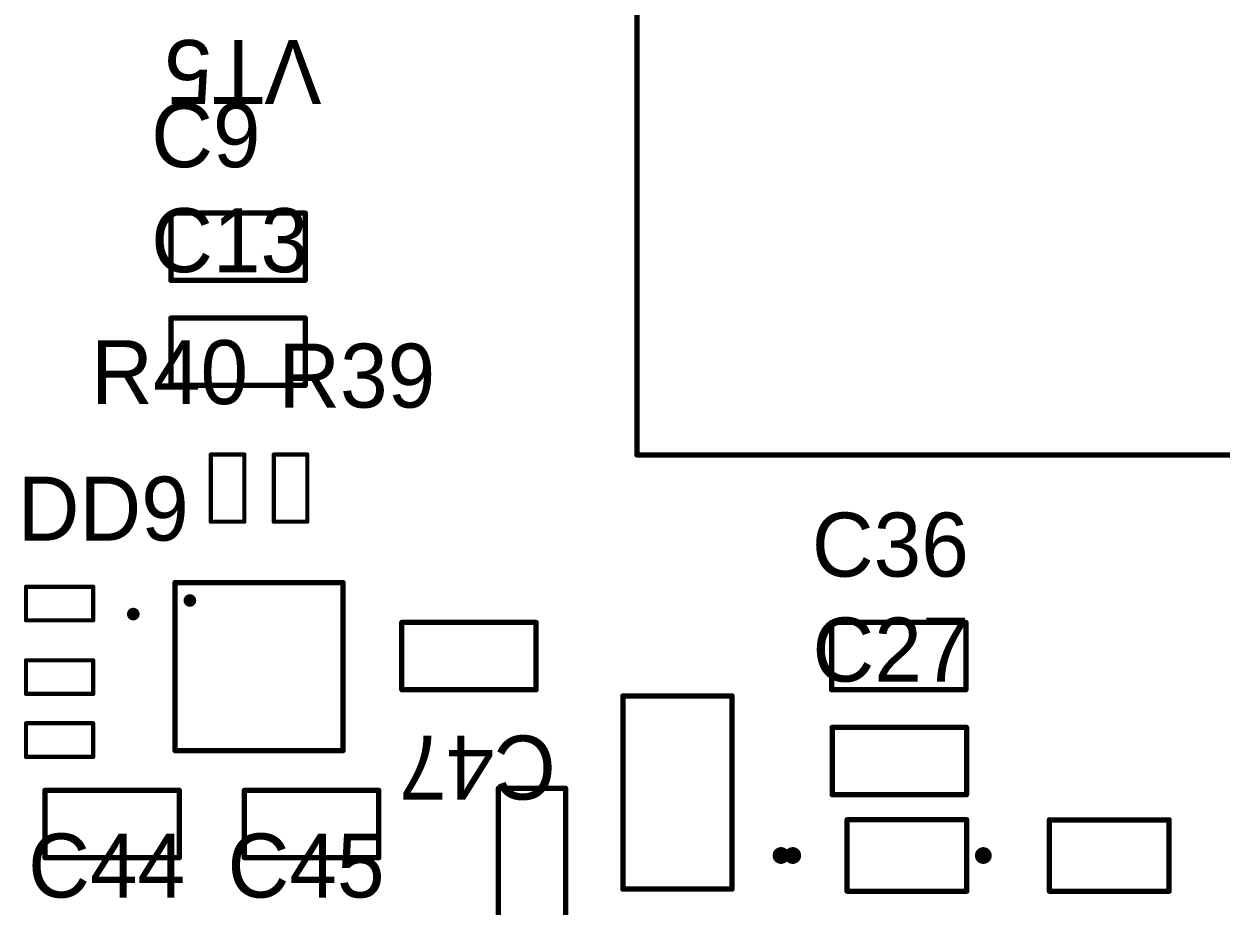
# Model space of a CAD drawing. Extents: x 3177 to 3597, y 105 to 402.
# Drawn here: x 3313.66 to 3342.17, y 302.86 to 323.87 of the extents above; entities that cross this region are included whole.
import ezdxf

# ---------------------------------------------------------------- set-up
doc = ezdxf.new("R2010")
doc.units = 0
doc.header["$MEASUREMENT"] = 0
doc.layers.get('0').update_dxf_attribs({"linetype": 'CONTINUOUS'})
for name, color, linetype in [('KeepOutLayer', 6, 'CONTINUOUS'), ('Mechanical13', 56, 'CONTINUOUS'), ('TopOverlay', 2, 'CONTINUOUS')]:
    doc.layers.add(name, color=color, linetype=linetype)

# ---------------------------------------------------------------- blocks, each defined once
blk = doc.blocks.new('CAP3216X125N_9')
at = {"layer": 'Mechanical13', "const_width": 0.127}
for points in [[(-1.6, -0.8), (-1.6, 0.8)], [(-1.6, 0.8), (1.6, 0.8)], [(1.6, -0.8), (1.6, 0.8)], [(-1.6, -0.8), (1.6, -0.8)]]:
    blk.add_lwpolyline(points, dxfattribs=at)
at = {"layer": 'Mechanical13', "const_width": 0.0635}
for points in [[(-1.632, 0.8, 1), (-1.568, 0.8, 1)], [(-1.632, 0.8, 1), (-1.568, 0.8, 1)], [(1.568, 0.8, 1), (1.632, 0.8, 1)], [(1.568, 0.8, 1), (1.632, 0.8, 1)], [(-1.632, -0.8, 1), (-1.568, -0.8, 1)], [(-1.632, -0.8, 1), (-1.568, -0.8, 1)], [(1.568, -0.8, 1), (1.632, -0.8, 1)], [(1.568, -0.8, 1), (1.632, -0.8, 1)]]:
    blk.add_lwpolyline(points, format="xyb", close=True, dxfattribs=at)
blk = doc.blocks.new('CAP3216X125N_13')
at = {"layer": 'Mechanical13', "const_width": 0.127}
for points in [[(-1.6, -0.8), (-1.6, 0.8)], [(-1.6, 0.8), (1.6, 0.8)], [(1.6, -0.8), (1.6, 0.8)], [(-1.6, -0.8), (1.6, -0.8)]]:
    blk.add_lwpolyline(points, dxfattribs=at)
at = {"layer": 'Mechanical13', "const_width": 0.0635}
for points in [[(-1.632, 0.8, 1), (-1.568, 0.8, 1)], [(-1.632, 0.8, 1), (-1.568, 0.8, 1)], [(1.568, 0.8, 1), (1.632, 0.8, 1)], [(1.568, 0.8, 1), (1.632, 0.8, 1)], [(-1.632, -0.8, 1), (-1.568, -0.8, 1)], [(-1.632, -0.8, 1), (-1.568, -0.8, 1)], [(1.568, -0.8, 1), (1.632, -0.8, 1)], [(1.568, -0.8, 1), (1.632, -0.8, 1)]]:
    blk.add_lwpolyline(points, format="xyb", close=True, dxfattribs=at)
blk = doc.blocks.new('CAP3216X125N_27')
at = {"layer": 'Mechanical13', "const_width": 0.127}
for points in [[(-1.6, -0.8), (-1.6, 0.8)], [(-1.6, 0.8), (1.6, 0.8)], [(1.6, -0.8), (1.6, 0.8)], [(-1.6, -0.8), (1.6, -0.8)]]:
    blk.add_lwpolyline(points, dxfattribs=at)
at = {"layer": 'Mechanical13', "const_width": 0.0635}
for points in [[(-1.632, 0.8, 1), (-1.568, 0.8, 1)], [(-1.632, 0.8, 1), (-1.568, 0.8, 1)], [(1.568, 0.8, 1), (1.632, 0.8, 1)], [(1.568, 0.8, 1), (1.632, 0.8, 1)], [(-1.632, -0.8, 1), (-1.568, -0.8, 1)], [(-1.632, -0.8, 1), (-1.568, -0.8, 1)], [(1.568, -0.8, 1), (1.632, -0.8, 1)], [(1.568, -0.8, 1), (1.632, -0.8, 1)]]:
    blk.add_lwpolyline(points, format="xyb", close=True, dxfattribs=at)
blk = doc.blocks.new('CAP3216X125N_36')
at = {"layer": 'Mechanical13', "const_width": 0.127}
for points in [[(-1.6, -0.8), (-1.6, 0.8)], [(-1.6, 0.8), (1.6, 0.8)], [(1.6, -0.8), (1.6, 0.8)], [(-1.6, -0.8), (1.6, -0.8)]]:
    blk.add_lwpolyline(points, dxfattribs=at)
at = {"layer": 'Mechanical13', "const_width": 0.0635}
for points in [[(-1.632, 0.8, 1), (-1.568, 0.8, 1)], [(-1.632, 0.8, 1), (-1.568, 0.8, 1)], [(1.568, 0.8, 1), (1.632, 0.8, 1)], [(1.568, 0.8, 1), (1.632, 0.8, 1)], [(-1.632, -0.8, 1), (-1.568, -0.8, 1)], [(-1.632, -0.8, 1), (-1.568, -0.8, 1)], [(1.568, -0.8, 1), (1.632, -0.8, 1)], [(1.568, -0.8, 1), (1.632, -0.8, 1)]]:
    blk.add_lwpolyline(points, format="xyb", close=True, dxfattribs=at)
blk = doc.blocks.new('CAP3216X125N_37')
at = {"layer": 'Mechanical13', "const_width": 0.127}
for points in [[(-1.6, -0.8), (-1.6, 0.8)], [(1.6, 0.8), (-1.6, 0.8)], [(1.6, -0.8), (1.6, 0.8)], [(1.6, -0.8), (-1.6, -0.8)]]:
    blk.add_lwpolyline(points, dxfattribs=at)
at = {"layer": 'Mechanical13', "const_width": 0.0635}
for points in [[(-1.632, 0.8, 1), (-1.568, 0.8, 1)], [(-1.632, 0.8, 1), (-1.568, 0.8, 1)], [(1.568, 0.8, 1), (1.632, 0.8, 1)], [(1.568, 0.8, 1), (1.632, 0.8, 1)], [(-1.632, -0.8, 1), (-1.568, -0.8, 1)], [(-1.632, -0.8, 1), (-1.568, -0.8, 1)], [(1.568, -0.8, 1), (1.632, -0.8, 1)], [(1.568, -0.8, 1), (1.632, -0.8, 1)]]:
    blk.add_lwpolyline(points, format="xyb", close=True, dxfattribs=at)
blk = doc.blocks.new('CAP3216X125N_44')
at = {"layer": 'Mechanical13', "const_width": 0.127}
for points in [[(-1.6, -0.8), (-1.6, 0.8)], [(-1.6, 0.8), (1.6, 0.8)], [(1.6, -0.8), (1.6, 0.8)], [(-1.6, -0.8), (1.6, -0.8)]]:
    blk.add_lwpolyline(points, dxfattribs=at)
at = {"layer": 'Mechanical13', "const_width": 0.0635}
for points in [[(-1.632, 0.8, 1), (-1.568, 0.8, 1)], [(-1.632, 0.8, 1), (-1.568, 0.8, 1)], [(1.568, 0.8, 1), (1.632, 0.8, 1)], [(1.568, 0.8, 1), (1.632, 0.8, 1)], [(-1.632, -0.8, 1), (-1.568, -0.8, 1)], [(-1.632, -0.8, 1), (-1.568, -0.8, 1)], [(1.568, -0.8, 1), (1.632, -0.8, 1)], [(1.568, -0.8, 1), (1.632, -0.8, 1)]]:
    blk.add_lwpolyline(points, format="xyb", close=True, dxfattribs=at)
blk = doc.blocks.new('CAP3216X125N_45')
at = {"layer": 'Mechanical13', "const_width": 0.127}
for points in [[(-1.6, -0.8), (-1.6, 0.8)], [(-1.6, 0.8), (1.6, 0.8)], [(1.6, -0.8), (1.6, 0.8)], [(-1.6, -0.8), (1.6, -0.8)]]:
    blk.add_lwpolyline(points, dxfattribs=at)
at = {"layer": 'Mechanical13', "const_width": 0.0635}
for points in [[(-1.632, 0.8, 1), (-1.568, 0.8, 1)], [(-1.632, 0.8, 1), (-1.568, 0.8, 1)], [(1.568, 0.8, 1), (1.632, 0.8, 1)], [(1.568, 0.8, 1), (1.632, 0.8, 1)], [(-1.632, -0.8, 1), (-1.568, -0.8, 1)], [(-1.632, -0.8, 1), (-1.568, -0.8, 1)], [(1.568, -0.8, 1), (1.632, -0.8, 1)], [(1.568, -0.8, 1), (1.632, -0.8, 1)]]:
    blk.add_lwpolyline(points, format="xyb", close=True, dxfattribs=at)
blk = doc.blocks.new('CAP3216X125N_47')
at = {"layer": 'Mechanical13', "const_width": 0.127}
for points in [[(-1.6, 0.8), (-1.6, -0.8)], [(1.6, 0.8), (-1.6, 0.8)], [(1.6, 0.8), (1.6, -0.8)], [(1.6, -0.8), (-1.6, -0.8)]]:
    blk.add_lwpolyline(points, dxfattribs=at)
at = {"layer": 'Mechanical13', "const_width": 0.0635}
for points in [[(-1.632, 0.8, 1), (-1.568, 0.8, 1)], [(-1.632, 0.8, 1), (-1.568, 0.8, 1)], [(1.568, 0.8, 1), (1.632, 0.8, 1)], [(1.568, 0.8, 1), (1.632, 0.8, 1)], [(-1.632, -0.8, 1), (-1.568, -0.8, 1)], [(-1.632, -0.8, 1), (-1.568, -0.8, 1)], [(1.568, -0.8, 1), (1.632, -0.8, 1)], [(1.568, -0.8, 1), (1.632, -0.8, 1)]]:
    blk.add_lwpolyline(points, format="xyb", close=True, dxfattribs=at)
blk = doc.blocks.new('REG_MCP1702T_3302E_MB_50')
at = {"layer": 'Mechanical13', "const_width": 0.127}
for points in [[(1.47, 2.3), (-1.13, 2.3)], [(-1.13, 2.3), (-1.13, -2.3)], [(1.47, 2.3), (1.47, -2.3)], [(1.47, -2.3), (-1.13, -2.3)]]:
    blk.add_lwpolyline(points, dxfattribs=at)
at = {"layer": 'Mechanical13'}
for points, const_width in [([(-1.162, 2.3, 1), (-1.098, 2.3, 1)], 0.0635), ([(-1.162, 2.3, 1), (-1.098, 2.3, 1)], 0.0635), ([(1.438, 2.3, 1), (1.502, 2.3, 1)], 0.0635), ([(1.438, 2.3, 1), (1.502, 2.3, 1)], 0.0635), ([(-2.475, 1.5, 1), (-2.675, 1.5, 1)], 0.2), ([(-2.725, 1.5, 1), (-2.625, 1.5, 1)], 0.1), ([(-2.525, 1.5, 1), (-2.425, 1.5, 1)], 0.1), ([(-1.162, -2.3, 1), (-1.098, -2.3, 1)], 0.0635), ([(-1.162, -2.3, 1), (-1.098, -2.3, 1)], 0.0635), ([(1.438, -2.3, 1), (1.502, -2.3, 1)], 0.0635), ([(1.438, -2.3, 1), (1.502, -2.3, 1)], 0.0635)]:
    blk.add_lwpolyline(points, format="xyb", close=True, dxfattribs=dict(at, const_width=const_width))
at = {"layer": 'TopOverlay', "const_width": 0.127}
for points in [[(1.47, 2.3), (-1.13, 2.3)], [(1.47, 2.3), (1.47, 0.92)], [(1.47, -0.92), (1.47, -2.3)], [(1.47, -2.3), (-1.13, -2.3)]]:
    blk.add_lwpolyline(points, dxfattribs=at)
at = {"layer": 'TopOverlay'}
for points, const_width in [([(-1.162, 2.3, 1), (-1.098, 2.3, 1)], 0.0635), ([(1.438, 2.3, 1), (1.502, 2.3, 1)], 0.0635), ([(1.438, 2.3, 1), (1.502, 2.3, 1)], 0.0635), ([(-2.475, 1.5, 1), (-2.675, 1.5, 1)], 0.2), ([(-2.725, 1.5, 1), (-2.625, 1.5, 1)], 0.1), ([(-2.525, 1.5, 1), (-2.425, 1.5, 1)], 0.1), ([(1.438, 0.92, 1), (1.502, 0.92, 1)], 0.0635), ([(1.438, -0.92, 1), (1.502, -0.92, 1)], 0.0635), ([(-1.162, -2.3, 1), (-1.098, -2.3, 1)], 0.0635), ([(1.438, -2.3, 1), (1.502, -2.3, 1)], 0.0635), ([(1.438, -2.3, 1), (1.502, -2.3, 1)], 0.0635)]:
    blk.add_lwpolyline(points, format="xyb", close=True, dxfattribs=dict(at, const_width=const_width))
blk = doc.blocks.new('XCVR_ESP32_WROVER_53')
at = {"layer": 'Mechanical13', "const_width": 0.127}
for points in [[(-9, 9.4), (-9, 15.7)], [(-9, 15.7), (9, 15.7)], [(9, 9.4), (9, 15.7)], [(-9, -15.7), (-9, 9.4)], [(-9, 9.4), (9, 9.4)], [(9, -15.7), (9, 9.4)], [(-9, -15.7), (9, -15.7)]]:
    blk.add_lwpolyline(points, dxfattribs=at)
at = {"layer": 'Mechanical13'}
for points, const_width in [([(-9.032, 15.7, 1), (-8.968, 15.7, 1)], 0.0635), ([(-9.032, 15.7, 1), (-8.968, 15.7, 1)], 0.0635), ([(8.968, 15.7, 1), (9.032, 15.7, 1)], 0.0635), ([(8.968, 15.7, 1), (9.032, 15.7, 1)], 0.0635), ([(-9.032, 9.4, 1), (-8.968, 9.4, 1)], 0.0635), ([(-9.032, 9.4, 1), (-8.968, 9.4, 1)], 0.0635), ([(-9.032, 9.4, 1), (-8.968, 9.4, 1)], 0.0635), ([(8.968, 9.4, 1), (9.032, 9.4, 1)], 0.0635), ([(8.968, 9.4, 1), (9.032, 9.4, 1)], 0.0635), ([(8.968, 9.4, 1), (9.032, 9.4, 1)], 0.0635), ([(-10.3, 8.3, 1), (-10.5, 8.3, 1)], 0.2), ([(-10.55, 8.3, 1), (-10.45, 8.3, 1)], 0.1), ([(-10.35, 8.3, 1), (-10.25, 8.3, 1)], 0.1), ([(-9.032, -15.7, 1), (-8.968, -15.7, 1)], 0.0635), ([(-9.032, -15.7, 1), (-8.968, -15.7, 1)], 0.0635), ([(8.968, -15.7, 1), (9.032, -15.7, 1)], 0.0635), ([(8.968, -15.7, 1), (9.032, -15.7, 1)], 0.0635)]:
    blk.add_lwpolyline(points, format="xyb", close=True, dxfattribs=dict(at, const_width=const_width))
at = {"layer": 'TopOverlay', "const_width": 0.127}
for points in [[(-9, 9.13), (-9, 15.7)], [(-9, 15.7), (9, 15.7)], [(9, 9.13), (9, 15.7)], [(-9, -15.7), (-9, -15.5)], [(-9, -15.7), (9, -15.7)], [(9, -15.7), (9, -15.5)]]:
    blk.add_lwpolyline(points, dxfattribs=at)
at = {"layer": 'TopOverlay'}
for points, const_width in [([(-9.032, 15.7, 1), (-8.968, 15.7, 1)], 0.0635), ([(-9.032, 15.7, 1), (-8.968, 15.7, 1)], 0.0635), ([(8.968, 15.7, 1), (9.032, 15.7, 1)], 0.0635), ([(8.968, 15.7, 1), (9.032, 15.7, 1)], 0.0635), ([(-9.032, 9.13, 1), (-8.968, 9.13, 1)], 0.0635), ([(8.968, 9.13, 1), (9.032, 9.13, 1)], 0.0635), ([(-10.3, 8.3, 1), (-10.5, 8.3, 1)], 0.2), ([(-10.55, 8.3, 1), (-10.45, 8.3, 1)], 0.1), ([(-10.35, 8.3, 1), (-10.25, 8.3, 1)], 0.1), ([(-9.032, -15.5, 1), (-8.968, -15.5, 1)], 0.0635), ([(-9.032, -15.7, 1), (-8.968, -15.7, 1)], 0.0635), ([(-9.032, -15.7, 1), (-8.968, -15.7, 1)], 0.0635), ([(8.968, -15.5, 1), (9.032, -15.5, 1)], 0.0635), ([(8.968, -15.7, 1), (9.032, -15.7, 1)], 0.0635), ([(8.968, -15.7, 1), (9.032, -15.7, 1)], 0.0635)]:
    blk.add_lwpolyline(points, format="xyb", close=True, dxfattribs=dict(at, const_width=const_width))
blk = doc.blocks.new('QFN50P400X400X80_25N_59')
at = {"layer": 'Mechanical13', "const_width": 0.127}
for points in [[(-2, -2), (-2, 2)], [(-2, 2), (2, 2)], [(2, -2), (2, 2)], [(-2, -2), (2, -2)]]:
    blk.add_lwpolyline(points, dxfattribs=at)
at = {"layer": 'Mechanical13'}
for points, const_width in [([(-2.032, 2, 1), (-1.968, 2, 1)], 0.0635), ([(-2.032, 2, 1), (-1.968, 2, 1)], 0.0635), ([(1.968, 2, 1), (2.032, 2, 1)], 0.0635), ([(1.968, 2, 1), (2.032, 2, 1)], 0.0635), ([(-1.572, 1.574, 1), (-1.722, 1.574, 1)], 0.15), ([(-1.76, 1.574, 1), (-1.685, 1.574, 1)], 0.075), ([(-1.609, 1.574, 1), (-1.534, 1.574, 1)], 0.075), ([(-2.032, -2, 1), (-1.968, -2, 1)], 0.0635), ([(-2.032, -2, 1), (-1.968, -2, 1)], 0.0635), ([(1.968, -2, 1), (2.032, -2, 1)], 0.0635), ([(1.968, -2, 1), (2.032, -2, 1)], 0.0635)]:
    blk.add_lwpolyline(points, format="xyb", close=True, dxfattribs=dict(at, const_width=const_width))
at = {"layer": 'TopOverlay', "const_width": 0.127}
for points in [[(-2, 2), (-1.63, 2)], [(-2, 1.623), (-2, 2)], [(1.628, 2), (2, 2)], [(2, 1.606), (2, 2)], [(-2, -2), (-2, -1.639)], [(2, -2), (2, -1.643)], [(-2, -2), (-1.625, -2)], [(1.612, -2), (2, -2)]]:
    blk.add_lwpolyline(points, dxfattribs=at)
at = {"layer": 'TopOverlay'}
for points, const_width in [([(-2.032, 2, 1), (-1.968, 2, 1)], 0.0635), ([(-2.032, 2, 1), (-1.968, 2, 1)], 0.0635), ([(-1.662, 2, 1), (-1.598, 2, 1)], 0.0635), ([(1.596, 2, 1), (1.66, 2, 1)], 0.0635), ([(1.968, 2, 1), (2.032, 2, 1)], 0.0635), ([(1.968, 2, 1), (2.032, 2, 1)], 0.0635), ([(-2.032, 1.623, 1), (-1.968, 1.623, 1)], 0.0635), ([(1.968, 1.606, 1), (2.032, 1.606, 1)], 0.0635), ([(-2.921, 1.25, 1), (-3.071, 1.25, 1)], 0.15), ([(-3.109, 1.25, 1), (-3.034, 1.25, 1)], 0.075), ([(-2.959, 1.25, 1), (-2.883, 1.25, 1)], 0.075), ([(-2.032, -1.639, 1), (-1.968, -1.639, 1)], 0.0635), ([(1.968, -1.643, 1), (2.032, -1.643, 1)], 0.0635), ([(-2.032, -2, 1), (-1.968, -2, 1)], 0.0635), ([(-2.032, -2, 1), (-1.968, -2, 1)], 0.0635), ([(-1.657, -2, 1), (-1.593, -2, 1)], 0.0635), ([(1.58, -2, 1), (1.644, -2, 1)], 0.0635), ([(1.968, -2, 1), (2.032, -2, 1)], 0.0635), ([(1.968, -2, 1), (2.032, -2, 1)], 0.0635)]:
    blk.add_lwpolyline(points, format="xyb", close=True, dxfattribs=dict(at, const_width=const_width))
blk = doc.blocks.new('___0603_94')
at = {"layer": 'KeepOutLayer', "const_width": 0.1}
for points in [[(-0.8, -0.4), (-0.8, 0.4)], [(-0.8, 0.4), (0.8, 0.4)], [(0.8, -0.4), (0.8, 0.4)], [(-0.8, -0.4), (0.8, -0.4)]]:
    blk.add_lwpolyline(points, dxfattribs=at)
at = {"layer": 'KeepOutLayer', "const_width": 0.05}
for points in [[(-0.825, 0.4, 1), (-0.775, 0.4, 1)], [(-0.825, 0.4, 1), (-0.775, 0.4, 1)], [(0.775, 0.4, 1), (0.825, 0.4, 1)], [(0.775, 0.4, 1), (0.825, 0.4, 1)], [(-0.825, -0.4, 1), (-0.775, -0.4, 1)], [(-0.825, -0.4, 1), (-0.775, -0.4, 1)], [(0.775, -0.4, 1), (0.825, -0.4, 1)], [(0.775, -0.4, 1), (0.825, -0.4, 1)]]:
    blk.add_lwpolyline(points, format="xyb", close=True, dxfattribs=at)
at = {"layer": 'TopOverlay', "const_width": 0.1}
for points in [[(-0.25, 0.4), (0.25, 0.4)], [(-0.25, -0.4), (0.25, -0.4)]]:
    blk.add_lwpolyline(points, dxfattribs=at)
at = {"layer": 'TopOverlay', "const_width": 0.05}
for points in [[(-0.275, 0.4, 1), (-0.225, 0.4, 1)], [(0.225, 0.4, 1), (0.275, 0.4, 1)], [(-0.275, -0.4, 1), (-0.225, -0.4, 1)], [(0.225, -0.4, 1), (0.275, -0.4, 1)]]:
    blk.add_lwpolyline(points, format="xyb", close=True, dxfattribs=at)
blk = doc.blocks.new('___0603_95')
at = {"layer": 'KeepOutLayer', "const_width": 0.1}
for points in [[(-0.8, -0.4), (-0.8, 0.4)], [(-0.8, 0.4), (0.8, 0.4)], [(0.8, -0.4), (0.8, 0.4)], [(-0.8, -0.4), (0.8, -0.4)]]:
    blk.add_lwpolyline(points, dxfattribs=at)
at = {"layer": 'KeepOutLayer', "const_width": 0.05}
for points in [[(-0.825, 0.4, 1), (-0.775, 0.4, 1)], [(-0.825, 0.4, 1), (-0.775, 0.4, 1)], [(0.775, 0.4, 1), (0.825, 0.4, 1)], [(0.775, 0.4, 1), (0.825, 0.4, 1)], [(-0.825, -0.4, 1), (-0.775, -0.4, 1)], [(-0.825, -0.4, 1), (-0.775, -0.4, 1)], [(0.775, -0.4, 1), (0.825, -0.4, 1)], [(0.775, -0.4, 1), (0.825, -0.4, 1)]]:
    blk.add_lwpolyline(points, format="xyb", close=True, dxfattribs=at)
at = {"layer": 'TopOverlay', "const_width": 0.1}
for points in [[(-0.25, 0.4), (0.25, 0.4)], [(-0.25, -0.4), (0.25, -0.4)]]:
    blk.add_lwpolyline(points, dxfattribs=at)
at = {"layer": 'TopOverlay', "const_width": 0.05}
for points in [[(-0.275, 0.4, 1), (-0.225, 0.4, 1)], [(0.225, 0.4, 1), (0.275, 0.4, 1)], [(-0.275, -0.4, 1), (-0.225, -0.4, 1)], [(0.225, -0.4, 1), (0.275, -0.4, 1)]]:
    blk.add_lwpolyline(points, format="xyb", close=True, dxfattribs=at)
blk = doc.blocks.new('___0603_96')
at = {"layer": 'KeepOutLayer', "const_width": 0.1}
for points in [[(-0.8, 0.4), (-0.8, -0.4)], [(0.8, 0.4), (-0.8, 0.4)], [(0.8, 0.4), (0.8, -0.4)], [(0.8, -0.4), (-0.8, -0.4)]]:
    blk.add_lwpolyline(points, dxfattribs=at)
at = {"layer": 'KeepOutLayer', "const_width": 0.05}
for points in [[(-0.825, 0.4, 1), (-0.775, 0.4, 1)], [(-0.825, 0.4, 1), (-0.775, 0.4, 1)], [(0.775, 0.4, 1), (0.825, 0.4, 1)], [(0.775, 0.4, 1), (0.825, 0.4, 1)], [(-0.825, -0.4, 1), (-0.775, -0.4, 1)], [(-0.825, -0.4, 1), (-0.775, -0.4, 1)], [(0.775, -0.4, 1), (0.825, -0.4, 1)], [(0.775, -0.4, 1), (0.825, -0.4, 1)]]:
    blk.add_lwpolyline(points, format="xyb", close=True, dxfattribs=at)
at = {"layer": 'TopOverlay', "const_width": 0.1}
for points in [[(0.25, 0.4), (-0.25, 0.4)], [(0.25, -0.4), (-0.25, -0.4)]]:
    blk.add_lwpolyline(points, dxfattribs=at)
at = {"layer": 'TopOverlay', "const_width": 0.05}
for points in [[(-0.275, 0.4, 1), (-0.225, 0.4, 1)], [(0.225, 0.4, 1), (0.275, 0.4, 1)], [(-0.275, -0.4, 1), (-0.225, -0.4, 1)], [(0.225, -0.4, 1), (0.275, -0.4, 1)]]:
    blk.add_lwpolyline(points, format="xyb", close=True, dxfattribs=at)
blk = doc.blocks.new('___0603_99')
at = {"layer": 'KeepOutLayer', "const_width": 0.1}
for points in [[(-0.8, 0.4), (-0.8, -0.4)], [(-0.8, 0.4), (0.8, 0.4)], [(0.8, 0.4), (0.8, -0.4)], [(-0.8, -0.4), (0.8, -0.4)]]:
    blk.add_lwpolyline(points, dxfattribs=at)
at = {"layer": 'KeepOutLayer', "const_width": 0.05}
for points in [[(-0.825, 0.4, 1), (-0.775, 0.4, 1)], [(-0.825, 0.4, 1), (-0.775, 0.4, 1)], [(0.775, 0.4, 1), (0.825, 0.4, 1)], [(0.775, 0.4, 1), (0.825, 0.4, 1)], [(-0.825, -0.4, 1), (-0.775, -0.4, 1)], [(-0.825, -0.4, 1), (-0.775, -0.4, 1)], [(0.775, -0.4, 1), (0.825, -0.4, 1)], [(0.775, -0.4, 1), (0.825, -0.4, 1)]]:
    blk.add_lwpolyline(points, format="xyb", close=True, dxfattribs=at)
at = {"layer": 'TopOverlay', "const_width": 0.1}
for points in [[(-0.25, 0.4), (0.25, 0.4)], [(-0.25, -0.4), (0.25, -0.4)]]:
    blk.add_lwpolyline(points, dxfattribs=at)
at = {"layer": 'TopOverlay', "const_width": 0.05}
for points in [[(-0.275, 0.4, 1), (-0.225, 0.4, 1)], [(0.225, 0.4, 1), (0.275, 0.4, 1)], [(-0.275, -0.4, 1), (-0.225, -0.4, 1)], [(0.225, -0.4, 1), (0.275, -0.4, 1)]]:
    blk.add_lwpolyline(points, format="xyb", close=True, dxfattribs=at)
blk = doc.blocks.new('___0603_100')
at = {"layer": 'KeepOutLayer', "const_width": 0.1}
for points in [[(-0.8, 0.4), (-0.8, -0.4)], [(-0.8, 0.4), (0.8, 0.4)], [(0.8, 0.4), (0.8, -0.4)], [(-0.8, -0.4), (0.8, -0.4)]]:
    blk.add_lwpolyline(points, dxfattribs=at)
at = {"layer": 'KeepOutLayer', "const_width": 0.05}
for points in [[(-0.825, 0.4, 1), (-0.775, 0.4, 1)], [(-0.825, 0.4, 1), (-0.775, 0.4, 1)], [(0.775, 0.4, 1), (0.825, 0.4, 1)], [(0.775, 0.4, 1), (0.825, 0.4, 1)], [(-0.825, -0.4, 1), (-0.775, -0.4, 1)], [(-0.825, -0.4, 1), (-0.775, -0.4, 1)], [(0.775, -0.4, 1), (0.825, -0.4, 1)], [(0.775, -0.4, 1), (0.825, -0.4, 1)]]:
    blk.add_lwpolyline(points, format="xyb", close=True, dxfattribs=at)
at = {"layer": 'TopOverlay', "const_width": 0.1}
for points in [[(-0.25, 0.4), (0.25, 0.4)], [(-0.25, -0.4), (0.25, -0.4)]]:
    blk.add_lwpolyline(points, dxfattribs=at)
at = {"layer": 'TopOverlay', "const_width": 0.05}
for points in [[(-0.275, 0.4, 1), (-0.225, 0.4, 1)], [(0.225, 0.4, 1), (0.275, 0.4, 1)], [(-0.275, -0.4, 1), (-0.225, -0.4, 1)], [(0.225, -0.4, 1), (0.275, -0.4, 1)]]:
    blk.add_lwpolyline(points, format="xyb", close=True, dxfattribs=at)
blk = doc.blocks.new('SOD3715X145N_110')
at = {"layer": 'Mechanical13', "const_width": 0.127}
for points in [[(-1.425, 0.85), (1.425, 0.85)], [(-1.425, -0.85), (-1.425, 0.85)], [(1.425, -0.85), (1.425, 0.85)], [(-1.425, -0.85), (1.425, -0.85)]]:
    blk.add_lwpolyline(points, dxfattribs=at)
at = {"layer": 'Mechanical13'}
for points, const_width in [([(-1.457, 0.85, 1), (-1.393, 0.85, 1)], 0.0635), ([(-1.457, 0.85, 1), (-1.393, 0.85, 1)], 0.0635), ([(1.393, 0.85, 1), (1.457, 0.85, 1)], 0.0635), ([(1.393, 0.85, 1), (1.457, 0.85, 1)], 0.0635), ([(-2.9, 0, 1), (-3.1, 0, 1)], 0.2), ([(-3.15, 0, 1), (-3.05, 0, 1)], 0.1), ([(-2.95, 0, 1), (-2.85, 0, 1)], 0.1), ([(-1.457, -0.85, 1), (-1.393, -0.85, 1)], 0.0635), ([(-1.457, -0.85, 1), (-1.393, -0.85, 1)], 0.0635), ([(1.393, -0.85, 1), (1.457, -0.85, 1)], 0.0635), ([(1.393, -0.85, 1), (1.457, -0.85, 1)], 0.0635)]:
    blk.add_lwpolyline(points, format="xyb", close=True, dxfattribs=dict(at, const_width=const_width))
at = {"layer": 'TopOverlay', "const_width": 0.127}
for points in [[(-1.425, 0.85), (1.425, 0.85)], [(-1.425, -0.85), (1.425, -0.85)]]:
    blk.add_lwpolyline(points, dxfattribs=at)
at = {"layer": 'TopOverlay'}
for points, const_width in [([(-1.457, 0.85, 1), (-1.393, 0.85, 1)], 0.0635), ([(1.393, 0.85, 1), (1.457, 0.85, 1)], 0.0635), ([(-2.9, 0, 1), (-3.1, 0, 1)], 0.2), ([(-3.15, 0, 1), (-3.05, 0, 1)], 0.1), ([(-2.95, 0, 1), (-2.85, 0, 1)], 0.1), ([(-1.457, -0.85, 1), (-1.393, -0.85, 1)], 0.0635), ([(1.393, -0.85, 1), (1.457, -0.85, 1)], 0.0635)]:
    blk.add_lwpolyline(points, format="xyb", close=True, dxfattribs=dict(at, const_width=const_width))
blk = doc.blocks.new('SOD3715X145N_111')
at = {"layer": 'Mechanical13', "const_width": 0.127}
for points in [[(-1.425, 0.85), (1.425, 0.85)], [(-1.425, -0.85), (-1.425, 0.85)], [(1.425, -0.85), (1.425, 0.85)], [(-1.425, -0.85), (1.425, -0.85)]]:
    blk.add_lwpolyline(points, dxfattribs=at)
at = {"layer": 'Mechanical13'}
for points, const_width in [([(-1.457, 0.85, 1), (-1.393, 0.85, 1)], 0.0635), ([(-1.457, 0.85, 1), (-1.393, 0.85, 1)], 0.0635), ([(1.393, 0.85, 1), (1.457, 0.85, 1)], 0.0635), ([(1.393, 0.85, 1), (1.457, 0.85, 1)], 0.0635), ([(-2.9, 0, 1), (-3.1, 0, 1)], 0.2), ([(-3.15, 0, 1), (-3.05, 0, 1)], 0.1), ([(-2.95, 0, 1), (-2.85, 0, 1)], 0.1), ([(-1.457, -0.85, 1), (-1.393, -0.85, 1)], 0.0635), ([(-1.457, -0.85, 1), (-1.393, -0.85, 1)], 0.0635), ([(1.393, -0.85, 1), (1.457, -0.85, 1)], 0.0635), ([(1.393, -0.85, 1), (1.457, -0.85, 1)], 0.0635)]:
    blk.add_lwpolyline(points, format="xyb", close=True, dxfattribs=dict(at, const_width=const_width))
at = {"layer": 'TopOverlay', "const_width": 0.127}
for points in [[(-1.425, 0.85), (1.425, 0.85)], [(-1.425, -0.85), (1.425, -0.85)]]:
    blk.add_lwpolyline(points, dxfattribs=at)
at = {"layer": 'TopOverlay'}
for points, const_width in [([(-1.457, 0.85, 1), (-1.393, 0.85, 1)], 0.0635), ([(1.393, 0.85, 1), (1.457, 0.85, 1)], 0.0635), ([(-2.9, 0, 1), (-3.1, 0, 1)], 0.2), ([(-3.15, 0, 1), (-3.05, 0, 1)], 0.1), ([(-2.95, 0, 1), (-2.85, 0, 1)], 0.1), ([(-1.457, -0.85, 1), (-1.393, -0.85, 1)], 0.0635), ([(1.393, -0.85, 1), (1.457, -0.85, 1)], 0.0635)]:
    blk.add_lwpolyline(points, format="xyb", close=True, dxfattribs=dict(at, const_width=const_width))

msp = doc.modelspace()

# ---------------------------------------------------------------- block references
for name, p in [('XCVR_ESP32_WROVER_53', (3337.258, 329.306)), ('CAP3216X125N_9', (3318.758, 318.565)), ('CAP3216X125N_13', (3318.758, 316.065)), ('___0603_95', (3314.508, 310.065)), ('QFN50P400X400X80_25N_59', (3319.258, 308.565)), ('CAP3216X125N_36', (3334.493, 308.815)), ('___0603_94', (3314.508, 308.315)), ('CAP3216X125N_27', (3334.508, 306.315)), ('CAP3216X125N_44', (3315.758, 304.815)), ('CAP3216X125N_45', (3320.508, 304.815)), ('SOD3715X145N_110', (3334.689, 304.066)), ('SOD3715X145N_111', (3339.508, 304.065))]:
    msp.add_blockref(name, p)
for name, p, rotation in [('___0603_100', (3318.508, 312.815), 90), ('___0603_99', (3320.008, 312.815), 90), ('CAP3216X125N_47', (3324.258, 308.815), 180), ('REG_MCP1702T_3302E_MB_50', (3329.393, 305.565), 180), ('___0603_96', (3314.508, 306.815), 180), ('CAP3216X125N_37', (3325.758, 304.065), 270)]:
    msp.add_blockref(name, p, dxfattribs=dict(rotation=rotation))

# ---------------------------------------------------------------- texts
at = {"layer": 'TopOverlay'}
for s, p in [('VT5', (3320.744, 323.487)), ('C47', (3326.329, 306.923))]:
    msp.add_text(s, height=1.524, rotation=180, dxfattribs=at).set_placement(p)
for s, p in [('C9', (3316.688, 320.458)), ('C13', (3316.688, 317.958)), ('R40', (3315.258, 314.815)), ('R39', (3319.716, 314.733)), ('DD9', (3313.508, 311.565)), ('C36', (3332.423, 310.708)), ('C27', (3332.438, 308.208)), ('C44', (3313.758, 303.065)), ('C45', (3318.508, 303.065))]:
    msp.add_text(s, height=1.524, dxfattribs=at).set_placement(p)

doc.saveas('drawing.dxf')
